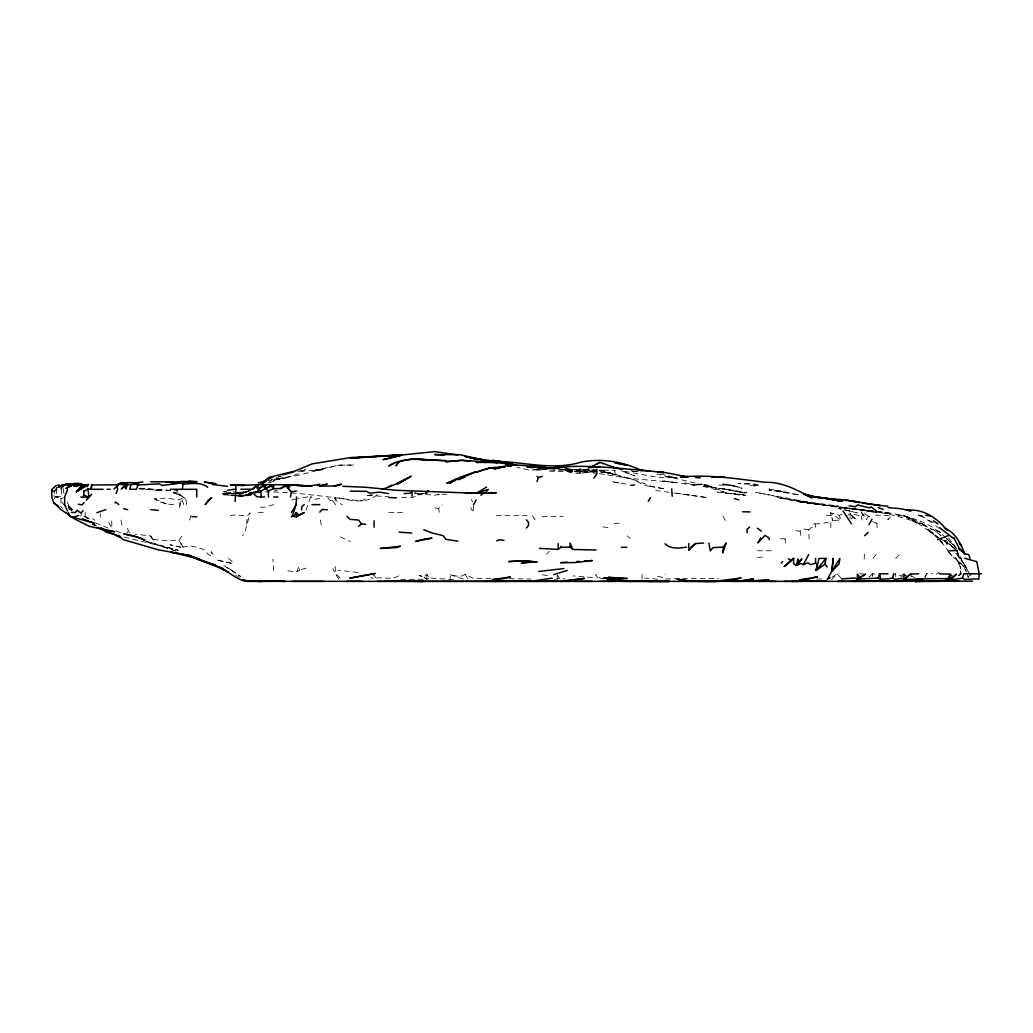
<?xml version="1.0" encoding="UTF-8"?>
<svg xmlns="http://www.w3.org/2000/svg" width="1033" height="1033" viewBox="0 0 1033 1033"><rect width="100%" height="100%" fill="white"/><g stroke="black" fill="none" stroke-linecap="round" stroke-linejoin="round"><path stroke-width="0.75" stroke-dasharray="5 3.75" d="M150.663 535.946L153.233 539.484L153.233 541.447L150.663 535.946L135.297 534.19M153.233 539.484L166.029 540.698L178.825 540.143L181.007 543.5L180.93 547.27L191.299 546.031L196.748 547.245L203.708 549.375L208.317 554.566L211.365 556.128L211.365 551.506L213.431 554.992M100.24 517.262L100.33 513.569M864.208 559.098L864.505 550.628M473.579 505.757L473.282 512.626L470.751 507.526M872.459 576.388L872.704 573.547L880.297 575.588M246.59 524.093L247.429 515.79L250.193 512.872L244.744 532.976L242.445 535.468M61.102 488.777L61.812 485.071M189.581 520.115L191.931 511.89M80.742 516.216L81.943 512.342M296.923 571.856L298.86 566.097L299.712 570.074L296.923 571.856L284.359 570.461M306.117 510.07L310.868 496.382L298.124 498.448M580.766 473.372L573.083 473.23L566.084 471.203L566.562 470.002L583.425 469.925L548.523 470.041M925.142 577.37L926.833 573.392L932.592 573.78M901.06 578.674L902.519 575.91M64.007 493.567L63.181 489.164L65.105 485.575M924.742 577.098L926.833 573.392L924.574 575.704M54.194 498.745L55.601 496.499L59.268 496.473L60.934 498.694L60.934 503.278M830.919 527.695L830.739 523.369L832.727 520.49L840.785 520.025L839.325 515.428L830.338 512.781L832.727 520.49L830.338 512.781L840.785 520.025M56.867 487.486L53.858 491.321L57.551 487.318M186.728 504.659L186.03 499.83M178.825 540.143L182.57 535.378M868.637 516.332L861.264 511.955L866.261 519.341L868.637 516.332L872.614 517.856M60.637 489.164L62.781 486.517L63.181 489.164M657.569 576.246L662.373 577.408L665.058 574.413M890.42 516.939L887.825 519.793L889.452 515.441L872.614 515.105M327.706 497.983L330.534 500.605L332.549 500.605L335.066 497.854L337.675 502.348L342.465 504.814M873.001 558.207L875.984 554.953L875.648 550.744M877.146 527.695L876.914 523.382L879.677 520.374M780.444 538.671L785.041 538.877L787.817 535.933M439.232 512.342L438.689 508.494L442.227 504.75M831.449 579.81L837.195 573.78L840.952 578.067M429.224 577.938L426.861 579.242L419.475 575.42L424.111 577.111L426.861 574.245L429.224 577.938L454.985 579.797M902.997 574.154L901.06 576.156L895.688 573.431L893.287 575.82M546.444 554.269L549.414 551.325M895.663 558.414L898.981 555.134L898.981 553.753M872.704 573.547L869.399 576.814L865.938 574.748M809.123 539.226L808.813 529.929L811.292 527.501L815.863 527.695L815.011 523.86L811.163 523.369M54.168 492.005L57.035 489.384M958.159 575.665L960.341 573.728M851.037 519.082L852.961 517.339L856.719 519.948L850.069 513.633L847.848 515.08M268.283 482.876L272.131 479.441M959.153 575.73L961.439 573.78L960.238 573.78L960.264 566.097L960.793 573.78L960.044 566.394L955.577 557.73L959.851 563.979L956.016 559.189L963.763 566.471L967.611 574.374M795.81 530.717L800.149 531.117L803.015 528.857L808.813 529.929M936.44 574.271L939.346 572.037M258.87 490.662C252.556 496.808 242.987 496.55 234.827 495.595L242.832 496.034L250.167 494.678L242.832 496.189L235.085 495.427M254.531 492.134L250.916 494.691L253.744 492.741M365.114 498.862L362.157 500.915C329.462 497.609 296.703 491.618 263.596 491.953M832.056 577.124L837.195 573.78M85.184 512.342L85.184 516.41L81.53 517.417M255.319 492.315L257.669 490.869L255.061 492.354M377.226 494.755C366.199 504.091 351.491 500.798 338.837 497.816M68.036 505.408L73.098 510.819L69.069 509.346L68.036 505.408L70.024 508.481L73.924 510.237L68.281 506.635L72.065 510.044M967.598 576.943L971.691 574.568M243.878 491.411L239.979 493.58L221.32 493.619L233.652 493.8M587.351 468.788L584.794 470.209L582.031 470.235L596.118 470.183M255.125 492.302L259.903 489.707M252.181 491.902L248.333 493.968L234.878 494.006M839.325 515.428L841.882 514.06M554.347 579.539L559.434 578.441L565.4 579.035M269.665 482.695L281.428 478.331L296.587 475.671L338.837 465.147L354.19 465.07L338.837 465.147L312.65 470.751L323.29 468.75L315.013 470.067L323.471 469.834L298.124 471.384M173.699 504.659L166.494 504.001L158.346 501.379L154.498 498.784L166.029 498.087L178.903 499.843L181.434 498.577L185.591 500.411M254.764 492.25L250.89 494.148L242.832 495.892L231.302 495.633L250.502 495.039L242.832 495.633L253.718 492.87M490.843 578.532L473.837 578.557L465.108 574.296L460.059 576.711L450.194 574.8L450.194 579.397M423.362 493.348L411.793 497.661L397.963 497.454M278.536 477.052L281.079 475.89M850.069 518.372L850.069 513.633L861.406 515.932L863.136 515.157M423.181 493.09L420.16 494.381L427.158 493.451L416.467 493.425M422.962 493.322L420.16 494.51L423.646 493.283M398.673 575.82C390.978 580.74 381.435 576.091 373.365 578.777L370.782 577.382M243.556 492.818L250.502 490.133L243.53 492.818L235.15 492.999L243.53 492.818L250.502 490.533L239.643 493.206M253.64 492.844L242.832 495.892L234.827 495.414M60.934 498.694L63.491 497.725M306.207 568.124L299.712 570.074M268.012 480.616C280.899 477.775 294.702 477.801 305.742 469.072L297.878 471.577M273.861 504.543L265.868 506.996L258.185 507.513M291.81 500.075L296.587 498.719M582.315 471.164L585.401 470.377L582.315 470.88M281.428 478.331L273.551 480.229L285.896 477.93M372.396 494.497L365.708 495.969L369.556 495.44L388.757 496.808M815.011 523.86L823.004 523.641L825.948 522.478L830.739 523.369M319.636 498.397L313.567 499.623L310.868 496.382M582.302 473.075L596.118 471.164M537.263 469.447L529.955 470.222L517.016 467.368M538.658 469.189L533.028 470.196L540.982 470.015M446.953 494.11L437.721 494.575M60.637 496.499L56.376 497.222L54.168 494.82M278.419 476.833L281.234 476.394M230.346 515.583L235.15 514.938L247.429 515.79M439.529 494.51L434.828 495.117L416.467 494.123M274.313 490.83L277.386 490.443M53.781 495.775L56.453 497.325L59.333 496.976M496.279 515.635L526.998 515.454M619.167 523.202L614.842 523.499L611.962 521.549M594.685 471.242L584.626 471.784L599.966 471.874L615.319 474.328L603.801 471.9L615.319 475.012L599.075 470.738M255.887 491.54L258.96 491.385M757.409 557.381L765.091 556.994M679.456 578.39L665.058 579.126L662.373 577.408M254.35 492.651L232.838 492.018M255.887 492.586L262.033 492.354M580.766 469.486L553.301 470.002M542.364 516.72L563.024 516.332M816.612 579.022L823.056 578.906M280.498 478.072L286.167 477.969M426.861 574.245L426.861 579.242L400.959 579.345M580.766 471.125L564.806 470.725L580.766 471.565M594.685 471.887L582.044 471.861M593.42 470.067L591.78 470.067L597.952 470.054M599.85 470.092L611.484 473.514L603.04 471.41L611.484 473.256L599.192 471.978M258.185 512.342L265.868 512.342M388.757 512.342L404.11 512.342M757.409 550.744L772.761 550.744M962.988 566.097L965.377 566.097L969.858 574.387M599.024 470.196L603.801 470.209M682.619 578.325L718.697 578.493M728.859 485.6L736.749 485.652M235.201 493.826L242.91 493.942L238.119 493.748M509.334 578.674L530.833 579.035M603.375 470.222L615.5 470.428M719.007 485.045L725.153 485.161M700.658 477.982L692.2 477.672M226.02 492.56L233.484 492.702M234.982 492.728L246.667 492.664L237.448 492.16M540.827 469.589L531.801 468.646M695.261 477.762L701.368 477.917M582.315 469.537L588.565 469.744M561.642 469.318L564.754 469.421L561.642 469.292M638.368 471.694L630.685 471.422L640.757 471.939M255.887 491.669L262.059 491.889M603.672 578.441L600.754 578.338L595.537 574.49L598.959 579.41M592.58 577.524L573.083 575.898M236.531 493.671L223.761 493.128L233.29 493.877M358.038 572.45L337.998 570.216M226.705 491.566L223.632 491.385L226.705 491.592M859.624 573.78L863.498 573.999M233.226 495.414L223.632 494.768L233.226 495.478M566.2 468.672L580.675 470.312M139.481 488.557L177.96 490.946L174.758 490.701M581.579 471.707L569.48 470.88L580.766 471.823M234.827 495.517L242.832 496.06L238.184 495.62M826.529 515.364L831.397 515.712M657.569 579.216L644.527 578.028M732.32 486.207L738.363 486.659L734.308 486.078L742.043 488.312L731.7 485.136M139.481 488.118L173.157 490.585M139.145 488.725L162.181 490.675L139.145 488.829M818.846 503.781L799.645 501.961L891.815 513.621L840.384 507.423C876.488 512.381 917.498 510.302 945.608 537.496M595.925 470.273L593.239 470.041L595.925 470.544M236.634 495.478L221.127 494.006L233.535 495.272M564.586 468.685L578.054 470.015M561.151 469.473L566.562 470.002L562.404 469.395L565.529 469.899L566.084 471.203M599.192 473.643L628.503 478.266L676.77 482.643L661.404 480.758L697.779 485.652M549.427 471.19L584.768 471.694L596.118 473.334M694.938 485.071L692.071 484.774L695.119 485.11M722.842 488.635L745.439 493.335L722.842 488.661L704.261 486.117L746.975 492.625L704.377 486.052M603.04 526.946L609.599 527.695M703.266 485.988L707.308 486.453M624.565 471.345L657.569 477.285L676.873 477.762L665.239 476.575L676.215 477.905L660.126 473.798M177.844 492.986L171.53 491.992L181.382 495.698L186.314 499.598L177.844 492.986L180.788 495.556L173.505 492.676L180.788 495.556M695.351 484.826L692.252 484.412L695.119 484.864M703.318 486.401L724.017 491.798L707.747 485.316L704.132 484.451L710.717 487.06L707.747 485.316L703.602 484.619M655.516 490.481L673.012 492.806M674.149 492.961L707.489 497.648L681.909 493.994M796.947 500.398L830.364 506.325L868.766 510.819L800.265 501.986L776.609 497.467L804.823 502.387C847.77 509.708 893.403 508.507 932.437 529.761L922.534 523.86L919.396 522.311L925.607 526.017L922.534 523.86L918.673 522.892M676.189 493.232L692.123 495.388M804.823 502.387L815.011 503.859L801.001 501.444M587.842 469.834L590.011 470.17M695.132 483.031L656.846 473.992M619.167 483.005L611.484 481.649L626.837 484.193M434.828 507.887L438.689 508.494M542.364 574.748L550.034 576.091M684.479 482.902L694.938 484.735M749.726 485.226L757.034 486.543L754.219 485.2M124.257 537.057L178.257 550.279L146.221 541.137M146.157 541.563L176.566 551.144M450.194 574.8L467.897 580.52M146.053 541.189L178.076 551.622M115.89 530.859L123.353 533.544M872.614 521.704L876.914 523.382M704.132 484.451L710.717 487.06M622.589 471.268L634.52 475.8L621.285 470.88M95.475 522.879L108.426 528.186M933.458 522.453L926.369 519.328L931.831 522.672M92.544 524.041L95.449 525.268M916.955 522.453L905.928 516.565C916.232 520.348 923.876 528.793 933.6 533.377M920.364 515.803L925.878 518.204L923.128 517.004M154.498 498.784L166.494 504.001M95.423 525.758L92.686 524.286L95.436 525.552M914.864 577.615L911.016 575.846L913.585 577.034M92.686 524.286L95.501 525.565M340.503 536.94L350.355 541.473M911.016 519.018L905.876 516.59L895.211 514.55L906.199 516.461L918.492 521.704L925.607 526.017M929.842 531.788C937.912 537.896 947.351 542.093 954.854 548.807M69.521 508.856L71.819 510.07M916.62 523.137L907.839 518.45M941.425 539.446C950.541 543.319 958.185 550.873 961.8 560.131L959.799 556.309L968.347 572.062L965.429 566.097L955.344 552.41L965.442 566.097L961.839 560.906M630.943 470.002L633.913 471.681M85.184 516.41L89.355 518.824L92.002 517.895L94.855 520.283M88.05 518.85L82.111 514.976M235.744 575.304L239.282 577.447M94.197 524.441L96.211 525.771L93.706 524.093M938.313 538.852L927.04 528.547L937.512 536.966M938.661 537.935L927.04 528.534M424.111 577.111L426.861 579.242M955.46 548.149L954.389 545.553L946.396 538.593L954.169 545.747L954.389 548.239M939.281 539.639L942.161 541.976M935.666 525.616L939.126 528.496M228.577 558.414L233.135 562.456M340.257 578.002L335.363 573.638L332.884 568.628M956.532 550.744L949.701 543.978L954.802 549.104M627.302 535.804L630.169 538.645M941.076 535.791L933.535 529.503L941.076 535.74M956.881 548.781L947.79 536.966M939.991 540.646L942.574 543.59L941.024 541.357M60.689 506.377L62.471 508.391M946.745 538.361L950.838 543.138M949.34 552.539L951.961 555.819L940.314 540.543M850.069 513.633L852.961 517.339M375.909 577.809L373.365 574.4L373.365 578.777M332.549 500.605L335.428 504.556L335.066 497.854M947.597 550.344C952.026 559.176 963.427 561.707 966.255 571.727M861.264 511.955L866.261 519.341M64.872 506.209L61.851 501.728L63.555 504.285M532.408 515.777L534.849 519.418L534.849 515.131M465.108 574.296L468.517 579.655M338.876 579.306L335.363 573.638L335.26 566.084M181.007 543.5L183.19 547.051M722.984 516.126L725.489 520.619M108.801 522.569L111.835 528.212L111.719 520.012M54.194 492.47L54.814 493.619M557.949 575.652L559.434 578.441M67.326 501.896L70.076 508.443M957.191 552.9L959.954 558.427L956.907 550.744M129.564 532.938L127.253 528.07L127.253 532.731M471.397 499.391L472.52 501.883M967.185 574.374L968.631 577.641M183.822 504.659L181.434 498.577L179.639 508.494L178.903 499.843M946.654 540.233L947.61 543.061M614.57 470.441L615.397 474.457L623.945 477.685L628.503 478.266L615.397 474.457L614.596 470.325M120.977 520.025L122.075 525.758M320.462 520.025L321.418 525.978M800.149 531.117L800.82 535.378M273.68 570.732L272.88 559.176M861.406 515.932L861.896 520.025M785.041 538.877L785.519 543.061M61.476 489.293L61.722 494.91M56.324 488.648L56.453 497.325M895.688 573.431L895.727 576.53M642.061 574.258L642.061 579.268M557.213 574.258L557.213 579.578M277.231 477.608L273.409 480.448L277.257 477.633M589.068 468.866L585.233 470.235L589.068 468.866M595.292 470.661L584.601 471.939L595.292 470.661M749.726 483.315L738.208 483.625L752.85 484.503L759.823 486.052L756.414 484.322L749.726 483.315M581.527 471.874L569.235 471.732L581.527 471.9M744.109 494.704L717.418 492.082L745.891 495.672L724.133 492.922L744.109 494.704M780.444 491.088L768.926 490.094L799.645 495.039L780.444 491.088M859.159 509.501L839.661 507.758L858.333 509.501L876.449 512.755L859.159 509.501M838.047 506.054C809.988 504.814 783.117 497.415 755.704 492.328L805.843 501.651L838.047 506.054M180.93 547.27L170.019 544.765L180.93 547.27M649.589 486.311L645.664 485.678L629.42 478.098L651.41 486.194L665.239 489.087L649.589 486.311M786.862 492.47L768.926 489.009L786.862 492.47M231.805 563.359L216.052 559.821L231.805 563.359M849.565 510.883L838.602 508.533L857.248 512.872L849.565 510.883M906.07 516.539L903.862 515.816L910.267 518.321L906.07 516.539M940.689 532.421L934.633 529.761L940.689 532.421M231.302 570.087L223.851 565.555L240.637 576.491L231.302 570.087M947.016 544.301L944.911 540.13L947.016 544.301"/><path stroke-width="1.5" d="M826.051 558.427L816.07 570.526L819.066 558.427L826.051 558.427L824.863 564.276L816.07 570.526L817.129 564.547L815.541 563.127L815.618 558.427M235.15 501.379L235.911 485.381L265.636 484.619L265.558 488.441L260.897 491.166L261.129 496.976L264.655 496.976M291.551 517.107C294.315 511.438 296.652 503.73 296.587 496.976M831.836 571.223L839.894 558.427L839.028 563.966L831.836 571.223L833.231 558.427L831.836 571.223L827.252 579.41L830.3 577.589M139.145 482.953L127.627 482.527L115.192 484.839L91.498 484.955L91.149 489.293L87.882 488.945L84.125 491.269L83.247 497.402L80.794 496.976M723.294 547.09L722.764 552.862L726.186 542.945L723.294 547.09L712.951 547.632L710.342 550.912L708.858 543.061M182.337 489.293L183.125 484.245L180.891 483.07L162.155 485.433L159.095 483.831L138.009 485.019L135.388 484.257L123.082 484.955L119.544 483.844L116.716 486.285L117.659 489.035L116.213 493.529M91.937 485.032L91.149 489.293L103.171 489.293M978.858 579.306L979.194 573.78L976.805 561.707L964.796 558.259M290.428 496.976L291.422 491.837L285.25 485.497L280.589 488.557L273.603 488.686L268.206 490.843L262.924 486.052L258.211 488.88L258.121 484.619L252.491 489.203L240.87 489.293M815.541 563.127L810.711 564.677L807.832 562.856L803.403 564.612L800.782 563.501L796.482 565.322L797.928 558.905L799.49 561.797L796.482 565.322L793.628 563.734L793.615 558.349L784.357 566.471L793.615 558.349M841.353 578.919L854.846 577.989L857.338 579.139L878.205 578.041L880.568 579.229L887.967 578.842L892.615 578.131L893.61 573.78M130.907 484.968L129.745 489.293L136.433 489.293L138.009 485.019M127.343 484.245L125.974 488.983L124.606 486.22L127.343 484.245L121.313 488.983L124.606 486.22M926.369 581.359L937.899 581.347L962.382 578.183L963.75 573.78L981.35 573.78M537.005 481.623L538.348 477.595L542.364 476.316M878.205 578.041L879.677 573.78L887.967 573.78M67.545 489.616L64.666 496.976L64.717 504.659L67.494 511.038M115.037 502.968L115.528 501.935L118.834 504.556M948.01 578.661L950.115 574.193L953.136 577.034L956.493 574.193L950.115 579.694L948.01 578.661C933.419 578.609 918.673 578.854 903.927 579.655L901.757 578.545L895.366 579.216L892.615 578.131M803.403 564.612L808.671 554.579M760.701 537.78L757.848 542.906L765.04 535.378L769.159 538.103L769.159 539.652M869.011 524.622L871.994 519.263M473.476 504.737L476.187 500.062M295.064 485.213L290.363 485.213L288.336 488.661L288.246 484.813L265.636 484.619L262.924 486.052M291.461 512.445L296.355 504.466M648.182 501.25L650.403 497.712M293.708 516.293L296.239 512.562L298.834 515.144L304.244 512.484L296.394 516.836L292.61 516.293M593.91 478.124L596.829 474.018L596.764 468.956M688.804 543.526L688.804 550.111L691.71 546.405L695.648 543.526L703.641 543.061M799.49 561.797L801.879 558.905L796.482 565.322M781.232 563.088L782.575 561.5M84.164 502.516L82.085 504.905L78.34 504.22M86.333 500.23L91.64 494.303M526.352 528.005L528.483 525.642L528.483 522.233L526.352 519.806M83.131 510.638L80.936 513.001L76.946 510.25L75.306 512.613L71.432 512.342M319.739 512.123L322.373 509.411L327.306 509.811M688.804 550.111L695.648 543.526M864.647 535.714L868.172 532.344M906.884 576.84L903.927 574.077L903.927 579.655L910.641 574.077L918.699 573.78M304.244 504.466L301.662 506.893L301.662 510.031M113.966 489.035L119.544 483.844M269.084 477.388L265.249 480.823L269.084 477.388L294.934 471.061L311.953 463.933L350.355 457.593L400.869 455.075L434.828 451.641L457.916 454.933M480.887 495.272L483.418 493.051L485.781 493.051M953.136 577.034L950.115 579.694L950.115 574.193L939.268 573.78M262.356 483.935L266.501 480.41L262.472 482.372L265.236 481.494M903.927 579.655L910.641 574.077M749.7 527.037L747.117 529.154L747.117 532.744M252.491 489.203L258.121 484.619M358.593 526.262L361.524 523.976L365.708 524.299M857.338 579.139L865.473 574.232L857.338 579.139L857.338 574.232L859.96 577.098M539.407 548.368L558.233 549.388L561.139 547.219L570.177 547.116L572.876 549.479L596.118 549.995M260.355 484.322L266.269 479.906L273.009 476.729L266.269 479.906M298.834 515.144L296.394 516.836L296.239 512.562M88.58 484.593L85.597 485.523L76.287 491.889L82.382 484.851L88.58 484.593L76.287 491.889L83.841 485.071L66.177 484.077M398.157 484.025L411.108 476.2L397.318 483.715L404.82 479.738M474.044 493.27L476.704 493.128L486.53 487.098M78.74 515.364L73.95 517.133L69.805 516.384L68.475 512.781M408.1 477.84L395.794 484.103L382.378 489.422M388.899 486.763L391.559 485.213M258.211 488.88L265.636 484.619M596.829 464.101L599.863 462.384L589.998 467.42M317.428 485.6L319.843 484.27L311.785 485.652M53.69 502.748L58.39 506.738L53.69 502.748L51.87 497.325L51.65 489.642L55.769 485.807L59.604 484.903M394.451 463.081L388.757 465.986C404.871 455.346 427.21 460.615 446.359 460.692L411.793 458.936M271.085 485.717L265.558 488.441L273.603 484.813L273.603 488.686L271.085 485.717L273.603 484.813M280.589 488.557L288.246 484.813L309.487 486.014M106.967 532.305L107.755 531.93M466.399 475.826L476.355 471.552L460.189 477.169L449.704 483.095L456.56 478.912L446.772 483.263L455.656 480.255M425.958 492.16L428.553 490.959L425.751 492.147M400.869 455.075L354.19 457.89L402.173 454.675M496.731 540.801L499.585 539.704L503.962 540.414M937.46 539.755L949.314 535.223L953.743 538.477M483.302 469.783L476.29 472.326L488.596 468.078L504.917 466.774M282.513 474.87L293.514 471.965M65.66 484.645L58.261 487.214L62.742 485.562L63.646 486.156M96.87 512.691L105.844 509.579M258.185 483.057L265.868 480.513M334.989 486.298L341.419 484.206L333.891 485.936M476.704 493.128L488.351 489.384L484.955 493.245L465.56 492.896L396.427 490.301L365.708 487.266L342.672 486.298M553.74 574.58L567.233 570.423M398.661 462.035L404.11 460.408M422.252 539.562L415.628 541.434L432.001 538.103L423.569 539.187M285.25 485.497L290.363 485.213M63.142 484.929L70.179 484.141M405.646 460.124L411.793 458.988L427.158 459.956M291.422 491.837L296.587 490.946M484.826 469.524L487.873 468.995M500.101 467.975L493.929 468.995C507.384 464.179 521.833 464.23 535.636 467.355M755.149 580.856L769.056 580.081L738.208 581.347L753.431 578.945L738.208 581.347L715.172 581.114L776.609 581.359M377.239 581.359L530.833 581.347L552.151 578.131M532.757 467.42L526.998 467.032L558.491 468.259L538.516 467.755L553.882 468.156L566.161 466.942L542.08 469.189C577.86 463.275 614.028 468.039 649.886 470.983M227.467 490.236L235.911 489.087M142.98 481.985L135.297 482.811M176.101 483.276L171.53 483.87L181.382 481.417L196.748 481.623M546.199 581.359L503.291 581.062L561.565 581.347L584.278 578.428L561.565 581.347L346.507 581.347M686.583 547.141C679.365 548.136 670.727 549.479 665.058 543.745M538.684 571.481L563.798 568.55M183.125 484.245C191.299 483.56 200.738 481.856 207.71 487.24M978.264 578.803L964.874 579.436L962.382 578.183M684.44 581.359L899.498 581.359L922.534 578.945M630.427 485.368L634.52 484.955M930.927 581.05L914.851 581.359L956.132 581.075L914.851 581.359L925.968 581.075M630.685 581.14L669.087 581.359L561.565 581.347L565.4 580.985M501.651 467.394L504.724 467.11M841.895 581.011L838.047 581.347L932.14 581.05M485.704 493.283L496.279 492.78L488.596 492.676M74.156 484.826L81.542 484.309M73.188 483.935L77.695 483.625L66.177 483.922M567.078 562.236L560.777 562.662L575.291 562.572L592.283 560.532L584.407 561.061M576.53 561.59L579.681 561.384M81.542 484.477L67.481 484.89L77.695 484.451L73.86 484.4M404.11 493.58L409.675 493.232L412.051 492.108L412.051 496.266M170.626 482.049L166.029 482.346L180.904 481.869M949.379 550.847L957.191 550.369M750.526 581.101L738.208 581.308M243.723 485.536L230.436 485.071L244.524 485.278M957.578 581.062L914.851 581.359L972.453 581.153M530.355 465.379L545.437 466.335M953.252 581.359L959.011 581.088M937.899 581.347L941.734 581.179M695.971 484.632L701.988 484.361M150.663 481.791L173.699 481.856M319.636 486.091L334.989 485.988M350.355 491.166L366.431 491.334L369.465 493.09L379.77 492.16L388.757 493.658M83.247 497.402L88.993 497.273L87.882 488.945M899.498 581.347L918.699 580.959M861.096 581.359L881.059 581.062M895.185 581.075L853.413 581.359M119.944 482.992L127.627 482.876M642.294 470.738C623.119 461.88 602.162 457.916 581.217 462.1C548.136 472.223 514.537 458.278 480.913 462.022L495.298 462.384L511.632 464.321L500.721 462.306L483.909 462.397M495.814 462.319L479.364 461.932L497.648 462.539L461.712 460.253L445.959 461.712L461.712 460.395L470.351 461.26M621.388 547.361L626.837 547.296M607.636 581.359L623.002 581.192L599.966 581.347M820.241 581.075L791.962 581.359L826.529 581.011L823.391 581.037M311.953 504.659L319.739 504.608M841.895 500.902L837.492 500.915L841.675 500.928L826.529 498.526L834.651 500.256M492.431 581.347L507.797 581.269L484.761 581.359M361.873 581.321L250.502 581.359C239.979 582.173 232.477 574.542 224.045 569.712L227.88 572.037M530.833 581.359L553.882 581.269M292.752 581.359L323.471 581.359M784.292 581.359L799.645 581.334M479.222 462.397L476.097 462.397L494.071 462.332M107.019 489.293L110.118 489.293M170.432 489.293L196.748 489.293L196.748 496.976M414.788 493.103L415.912 493.103M273.551 496.976L277.98 496.976M561.565 581.347L592.283 581.359M623.002 581.359L715.172 581.359M624.539 580.869L603.569 578.015L626.837 581.308L669.087 581.359L642.203 581.23L649.886 581.334M250.502 581.359L242.832 580.094L250.502 581.347L262.033 581.359L257.708 581.088M636.832 581.062L661.404 581.347L657.078 581.037M646.038 581.295L653.721 581.359L638.368 581.05M258.185 581.282L262.033 581.359L250.502 581.14L265.868 581.359M81.542 484.916L73.356 484.826L65.918 488.506L70.451 485.6L71.109 486.052L70.321 485.562L71.354 485.781M399.59 581.011L396.427 580.972L423.31 581.347L402.754 581.062M73.86 483.457L81.542 483.586M742.662 511.774L750.061 511.929M191.97 516.655L196.748 516.758M849.565 500.695L880.297 505.615L862.478 503.058M465.56 492.896L476.988 493.154M300.177 485.484L311.953 485.975M269.703 580.959L262.033 580.766L285.069 581.359L272.777 581.05M553.882 468.156L558.491 468.298M261.129 496.976L257.152 496.847L253.911 494.213L253.911 491.708M444.345 455.062L434.596 454.559L459.801 454.675L483.315 460.085M411.793 533.041L399.125 532.163M388.757 497.506L396.427 497.867M538.516 468.169L544.662 468.478M688.288 476.717L680.605 476.278L685.215 476.807L680.45 477.078C708.832 474.134 737.071 478.886 765.091 482.295C782.162 481.714 797.282 490.029 811.809 497.919L804.203 493.942L811.163 496.06L805.03 494.678M839.003 500.773L842.851 500.992M295.412 485.161L307.95 486.014M554.644 468.414L538.516 467.652L557.717 468.453M630.685 581.359L615.319 580.314L605.415 577.976L615.319 580.068M657.569 581.075L661.404 581.347M887.967 507.642L899.356 508.559M495.491 462.216L476.303 461.828M622.46 469.486L611.484 466.722L616.43 468.556M616.856 580.029L624.539 580.649M304.206 485.587L309.99 486.065M639.04 470.041L665.239 472.572L687.565 476.859M294.96 485.2L298.976 485.575M150.663 509.631L158.346 510.341M876.449 505.098L887.967 506.183M615.294 579.913L624.526 580.778M73.86 484.477L78.379 484.955M515.958 465.328L505.202 463.572L517.171 465.289M722.842 484.309L730.77 485.303M215.949 483.586L204.431 482.114L212.101 483.108M212.101 484.425L227.467 486.388M457.877 541.215L445.972 539.355L443.054 535.611L431.859 532.899L423.762 529.709M833.166 499.404L815.011 496.77L841.572 500.566L835.968 499.791M925.62 515.273L930.449 516.009M809.136 495.698C825.677 499.752 843.031 498.384 859.456 502.425L845.459 500.114L846.453 500.669M849.049 505.783L855.298 506.803L857.622 504.892L869.386 507.9L871.026 506.841L876.281 510.819M464.708 456.496L484.877 460.072M964.344 553.778L968.67 554.514L970.026 558.349M850.094 500.94L853.193 501.483M856.28 502.025L859.379 502.567M803.506 494.11L818.846 497.648L809.136 495.905M474.005 458.549L512.742 463.352M511.645 463.417L507.332 462.552L510.212 463.171M135.297 536.217L123.779 533.829L140.695 538.167L144.982 540.272L136.769 536.721M469.344 457.593L477.078 459.207L465.56 456.483M639.207 469.899L642.022 470.506M69.805 516.384L94.248 523.137L82.214 518.824M899.549 508.481L911.016 510.844L907.168 510.212C923.76 508.662 937.073 518.088 947.016 530.213M918.699 515.312L922.546 516.164M108.762 530.523L114.74 531.763L89.225 526.301L73.098 518.179M119.751 535.946L106.722 532.395L100.885 528.676M123.624 508.636L127.627 509.708M878.127 507.668L883.241 509.295M96.895 527.385L106.683 530.717L120.293 537.547M734.373 498.487L738.879 500.024M603.143 463.3L616.43 468.453M191.751 556.374L199.343 559.008M190.162 556.025L215.845 565.4L211.416 563.476M187.141 555.044L223.36 568.77L193.416 557.626L171.336 552.229L191.286 555.831L158.346 549.814L123.082 539.613L120.293 537.07M186.818 554.966L215.949 566.123L227.712 571.92M600.134 462.384L603.143 463.701M84.125 495.117L88.993 497.273M100.911 528.715L103.649 530.187L101.169 528.715M944.265 527.915C955.318 532.357 960.845 543.487 964.732 554.011M68.294 514.369L60.598 509.411L56.66 504.943M85.597 485.523L87.456 486.659M933.432 520.787L937.899 523.847M965.029 553.288L958.998 548.949L963.699 552.578L959.399 548.717L954.027 538.064M757.434 528.225L761.45 531.143M939.578 527.695L949.314 535.223M788.437 558.621L791.162 560.854M255.513 486.595L260.897 491.166M959.399 548.717L963.647 552.552M537.044 476.394L538.348 477.595M66.267 512.678L69.96 516.229M346.985 516.28L349.864 519.315L358.593 520.064L361.524 523.976M53.316 491.411L51.65 489.642L52.438 490.765M824.863 564.276L827.356 566.962M84.125 491.269L83.634 490.701L83.944 491.437M843.018 510.973L851.489 523.86M572.876 549.479L570.048 543.061L570.177 547.116M879.677 573.78L880.568 579.229M671.695 488.88L672.225 496.266M268.206 490.843L268.503 496.976M579.991 468.762L579.991 472.443M561.139 546.328L561.139 547.219M558.233 543.487L558.233 549.388M374.114 520.774L374.114 527.204M398.286 461.79L395.962 465.883L398.932 461.893L398.286 461.79M208.214 500.631L205.167 504.633L211.61 497.635L208.214 500.631M462.306 477.956L458.265 479.674L465.147 476.846L462.306 477.956M400.275 546.25L396.427 547.619L380.196 548.471L400.275 546.25M740.881 578.028C721.46 583.58 700.658 580.753 680.605 581.192L715.172 581.295L740.881 578.028M817.465 576.737L811.163 578.596L799.632 579.965L817.465 576.737M326.893 484.141L319.843 485.949L326.893 484.141M510.367 576.956L503.962 578.583L492.431 579.629L510.367 576.956M400.275 455.592L383.333 459.595L400.275 455.592M526.998 562.107L521.342 563.334L531.788 562.068L526.998 562.107M77.888 485.471L73.976 486.298L80.884 485.058L77.888 485.471M189.065 481.481L180.891 483.07L189.065 481.494L196.748 481.74L189.065 481.481M375.121 573.483L349.942 578.144L375.121 573.483M65.789 484.348L61.812 485.071L66.977 484.412L65.789 484.348M596.118 466.813L588.436 467.575L599.966 466.632L596.118 466.813M494.742 467.562L488.596 468.117L494.742 467.549M523.163 560.764L508.662 561.578L523.163 560.906L537.121 561.965L523.163 560.764M358.038 457.722L350.355 457.89L358.038 457.735M719.007 477.194L711.84 477.259L724.469 477.207L719.007 477.194M423.31 581.359L384.909 581.14L423.31 581.359M627.121 578.519L613.563 578.286L608.618 577.266L627.121 578.519M510.87 466.141L507.797 465.741L510.87 466.064M692.123 581.334L677.222 579.242L692.123 581.334M663.702 472.559L657.569 471.823L663.702 472.533M505.834 462.332L492.431 460.395L505.834 462.332M626.837 465.095L614.842 462.707L626.837 465.199M106.735 530.691L101.092 528.121L106.735 530.691M961.516 545.798L959.244 543.164L961.439 545.915"/></g></svg>
